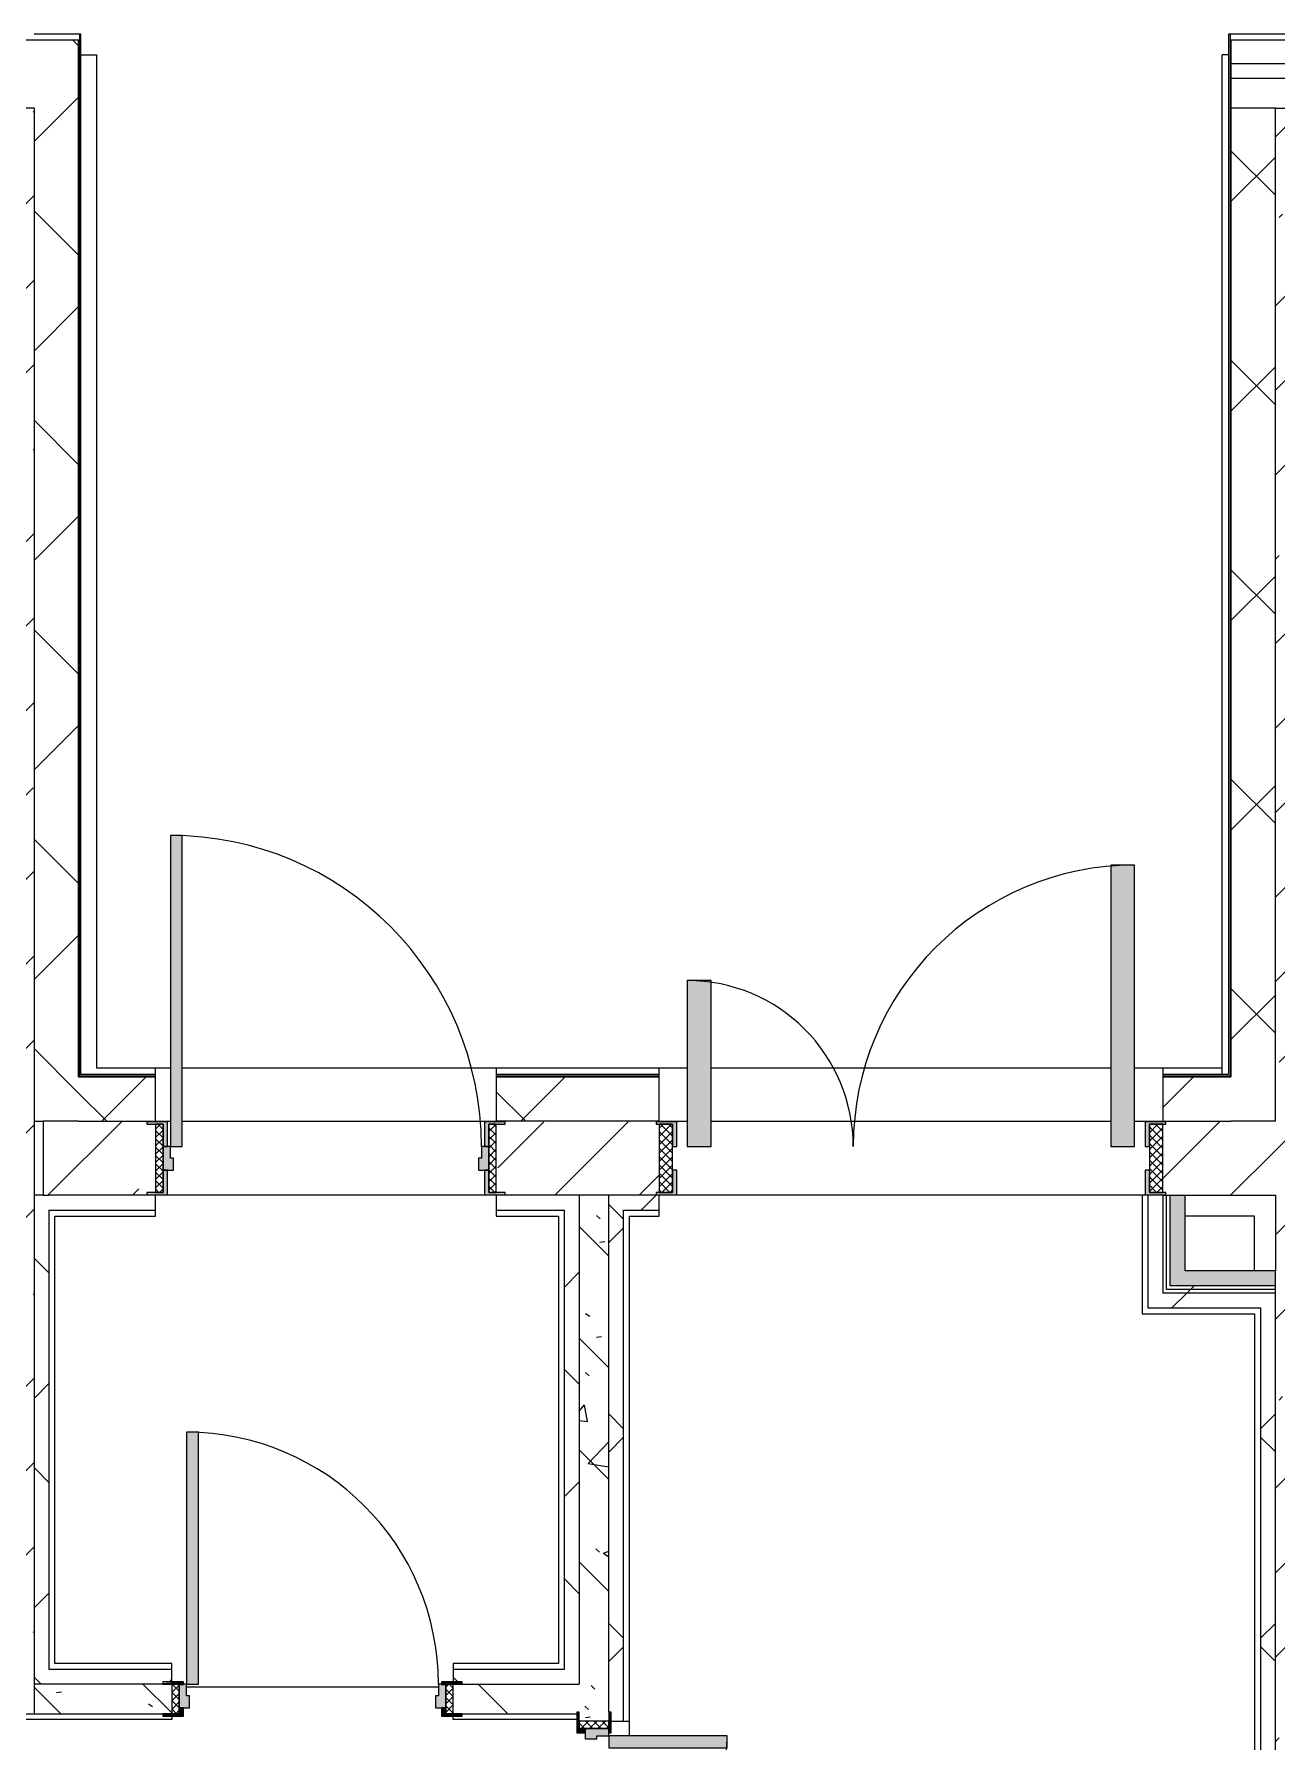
# Model space of a CAD drawing. Header units: millimetres. Extents: x -4060 to 187734, y -8553 to 29000.
# Drawn here: x 145694 to 149889, y 21585 to 27350 of the extents above; entities that cross this region are included whole.
import ezdxf

# ---------------------------------------------------------------- set-up
doc = ezdxf.new("R2010")
doc.units = ezdxf.units.MM
for name, color, linetype, lineweight, true_color in [('A-DOOR-2', 7, 'Continuous', 5, 0xaaaaaa), ('A-DOOR-3', 7, 'Continuous', 5, 0xe2e2e2), ('A-DOOR-FRAM-2', 7, 'Continuous', 5, 0xe2e2e2), ('A-DOOR-FRAM-3', 7, 'Continuous', 5, 0xaaaaaa), ('A-FLOR-1', 7, 'Continuous', 5, 0xaaaaaa), ('I-WALL-21', 7, 'Continuous', 9, 0xe7e7e7), ('I-WALL-24', 7, 'Continuous', 5, 0x787878)]:
    doc.layers.add(name, color=color, linetype=linetype, lineweight=lineweight, true_color=true_color)
for name, color, linetype, lineweight in [('A-WALL', 7, 'Continuous', 9), ('A-WALL-9', 7, 'Continuous', 5), ('I-WALL-22', 7, 'Continuous', 5)]:
    doc.layers.add(name, color=color, linetype=linetype, lineweight=lineweight)
pattern_1 = [(45, (60723.74, 0), (-353.5534, 353.5534), []), (135, (60723.74, 0), (-353.5534, -353.5534), [])]
pattern_2 = [(45, (60723.74, 0), (-285.1231, 285.1231), []), (45, (61008.87, 0), (-285.1231, 285.1231), [504.031, -100.806, 16.764, -84.042])]
pattern_3 = [(135, (60723.74, 0), (-377.1708, -377.1708), [533.4, -88.9, 17.78, -88.9]), (135, (60723.74, 376.94), (-377.1708, -377.1708), []), (50, (60723.74, 0), (637.6445, -55.7866), [66.675, -733.425]), (355, (60723.74, 0), (-123.3494, 668.699), [53.34, -586.74]), (100.451, (60776.9, -4.65), (514.299, 612.908), [56.665, -623.315]), (46.184, (60723.74, 177.8), (948.7764, -147.15), [100.012, -1100.137]), (96.636, (60802.8, 165.5), (830.909, 865.997), [84.998, -934.973]), (351.184, (60723.7, 177.8), (830.918, 865.988), [80.01, -880.11]), (21, (60812.64, 133.35), (530.6506, -357.9283), [66.675, -733.425]), (326, (60812.64, 133.35), (216.308, 644.6585), [53.34, -586.74]), (71.451, (60856.86, 103.5), (746.9596, 286.7243), [56.665, -623.315]), (37.5, (60723.74, 0), (10.81053, 295.9426), [16.764, -562.864, 16.764, -578.866, -588.962]), (37.5, (60723.74, 0), (10.81053, 295.9426), [-1175.258, 16.764, -572.198]), (7.5, (60723.74, 0), (233.8692, 350.6318), [16.764, -322.834, 16.764, -549.529, -224.472]), (7.5, (60723.74, 0), (233.8692, 350.6318), [-905.891, 16.764, -207.708]), (327.5, (60525.5, 0), (474.5678, -20.0513), [16.764, -205.486, 16.764, -676.656, -920.115]), (327.5, (60525.5, 0), (474.5678, -20.0513), [-915.67, 16.764, -903.351]), (317.5, (60436.6, 0), (518.4522, 88.9934), [16.764, -272.161, 16.764, -443.738, -653.415]), (317.5, (60436.6, 0), (518.4522, 88.9934), [-749.427, 16.764, -636.651])]
pattern_4 = [(45, (60723.74, 0), (-530.33, 530.33), []), (135, (60723.74, 0), (-530.33, -530.33), [])]

# ---------------------------------------------------------------- blocks, each defined once
blk = doc.blocks.new('110_Дверь_СКБ_2Ст_Внутренняя - ДН-7д_л__ ДОО_Дв_1450x2100h_Загрузочная_ Помещение холодильных камер-21737406-1_5_1_птичка')
at = {"layer": 'A-DOOR-2'}
h = blk.add_hatch(dxfattribs=at)
h.set_pattern_fill('FP_148', color=256, style=0, pattern_type=2)
h.set_pattern_definition([(135, (1471.41, 189.685), (-14.14214, -14.14214), []), (225, (1471.41, 189.685), (14.14214, -14.14214), [])])
h.paths.add_polyline_path([(862.5, -115), (862.5, 115), (817.5, 115), (817.5, -115)])
at = {"layer": 'A-DOOR-3'}
for points in [[(687.5, 40), (767.5, 40), (767.5, 990), (687.5, 990), (687.5, 86.9)], [(-670.6, 40), (-662.5, 40), (-662.5, 600), (-742.5, 600), (-742.5, 40)]]:
    blk.add_hatch(color=256, dxfattribs=at).paths.add_polyline_path(points)
h = blk.add_hatch(color=256, dxfattribs=at)
h.paths.add_polyline_path([(817.5, 40), (817.5, 115), (872.5, 115), (872.5, 123), (802.5, 123), (802.5, 40), (812.5, 40)])
h.paths.add_polyline_path([(-777.5, 40), (-777.5, 123), (-847.5, 123), (-844.3, 115), (-792.5, 115), (-792.5, 40)])
h = blk.add_hatch(color=256, dxfattribs=at)
h.paths.add_polyline_path([(872.5, -123), (872.5, -115), (817.5, -115), (812.5, -40), (802.5, -40), (802.5, -123), (862.5, -123)])
h.paths.add_polyline_path([(-833.5, -123), (-777.5, -123), (-777.5, -40), (-792.5, -40), (-792.5, -115), (-847.5, -115), (-842.5, -123), (-837.5, -123)])
at = {"layer": 'A-DOOR-FRAM-3'}
h = blk.add_hatch(dxfattribs=at)
h.set_pattern_fill('FP_149', color=256, style=0, pattern_type=2)
h.set_pattern_definition([(45, (-651.384, 189.685), (-14.1421, 14.1421), []), (135, (-651.384, 189.685), (-14.1421, -14.1421), [])])
h.paths.add_polyline_path([(-792.5, -115), (-792.5, 115), (-837.5, 115), (-837.5, -115)])
at = {"layer": 'A-DOOR-2'}
for p, q in [((767.5, 990), (687.5, 990)), ((687.5, 990), (687.5, 40)), ((767.5, 40), (767.5, 990)), ((-742.5, 600), (-742.5, 40)), ((-662.5, 600), (-742.5, 600)), ((-662.5, 40), (-662.5, 600)), ((-777.5, 123), (-847.5, 123)), ((-847.5, 123), (-847.5, 115)), ((-777.5, 40), (-777.5, 123)), ((872.5, 123), (802.5, 123)), ((802.5, 123), (802.5, 40)), ((872.5, 115), (872.5, 123)), ((-847.5, 115), (-792.5, 115)), ((-792.5, 115), (-792.5, 40)), ((817.5, 40), (817.5, 115)), ((817.5, 115), (872.5, 115)), ((-792.5, 40), (-777.5, 40)), ((-742.5, 40), (-662.5, 40)), ((687.5, 40), (767.5, 40)), ((802.5, 40), (817.5, 40)), ((-777.5, -40), (-792.5, -40)), ((-792.5, -40), (-792.5, -115)), ((-777.5, -123), (-777.5, -40)), ((817.5, -40), (802.5, -40)), ((802.5, -40), (802.5, -123)), ((817.5, -115), (817.5, -40)), ((-847.5, -115), (-847.5, -123)), ((-792.5, -115), (-847.5, -115)), ((872.5, -115), (817.5, -115)), ((872.5, -123), (872.5, -115)), ((-847.5, -123), (-777.5, -123)), ((802.5, -123), (872.5, -123))]:
    blk.add_line(p, q, dxfattribs=at)
for centre, radius, start, end in [((767.5, 40), 950, 90, 180), ((-742.5, 40), 560, 0, 90)]:
    blk.add_arc(centre, radius, start, end, dxfattribs=at)
at = {"layer": 'A-DOOR-FRAM-3'}
for p, q in [((-792.5, 115), (-837.5, 115)), ((-837.5, 115), (-837.5, -115)), ((-792.5, -115), (-792.5, 115)), ((862.5, 115), (817.5, 115)), ((817.5, 115), (817.5, -115)), ((862.5, -115), (862.5, 115)), ((-837.5, -115), (-792.5, -115)), ((817.5, -115), (862.5, -115))]:
    blk.add_line(p, q, dxfattribs=at)
blk = doc.blocks.new('110_Дверь_СКБ_1Ст_Внутренняя1 - ДН-6д_ ДОО_Дв_1150x2100-24253098-1_5_1_птичка')
at = {"layer": 'A-DOOR-2'}
h = blk.add_hatch(dxfattribs=at)
h.set_pattern_fill('FP_152', color=256, style=0, pattern_type=2)
h.set_pattern_definition([(135, (1726.41, 189.685), (-14.14214, -14.14214), []), (225, (1726.41, 189.685), (14.14214, -14.14214), [])])
h.paths.add_polyline_path([(562.5, -115), (587.5, -115), (587.5, 115), (562.5, 115), (562.5, 86.9)])
at = {"layer": 'A-DOOR-3'}
h = blk.add_hatch(color=256, dxfattribs=at)
h.paths.add_polyline_path([(-537.5, 40), (-522.5, 40), (-522.5, 123), (-592.5, 123), (-592.5, 115), (-537.5, 115), (-537.5, 86.9)])
h.paths.add_polyline_path([(562.5, 40), (562.5, 115), (617.5, 115), (617.5, 123), (547.5, 123), (547.5, 40)])
h = blk.add_hatch(color=256, dxfattribs=at)
h.paths.add_polyline_path([(-502.5, -40), (-502.5, 0), (-512.5, 0), (-512.5, 40), (-537.5, 40), (-537.5, -40), (-512.5, -40)])
h.paths.add_polyline_path([(562.5, -40), (562.5, 40), (537.5, 40), (537.5, 0), (527.5, 0), (527.5, -40), (537.5, -40)])
h = blk.add_hatch(color=256, dxfattribs=at)
h.paths.add_polyline_path([(587.7, -123), (617.5, -123), (617.5, -115), (562.5, -115), (562.5, -40), (547.5, -40), (547.5, -123), (587.5, -123)])
h.paths.add_polyline_path([(-522.5, -123), (-522.5, -40), (-537.5, -40), (-537.5, -115), (-592.5, -115), (-592.5, -123), (-537.5, -123)])
at = {"layer": 'A-DOOR-FRAM-2'}
blk.add_hatch(color=256, dxfattribs=at).paths.add_polyline_path([(-512.5, 40), (-472.5, 40), (-472.5, 1090), (-512.5, 1090), (-512.5, 86.9)])
at = {"layer": 'A-DOOR-FRAM-3'}
h = blk.add_hatch(dxfattribs=at)
h.set_pattern_fill('FP_153', color=256, style=0, pattern_type=2)
h.set_pattern_definition([(45, (-396.384, 189.685), (-14.1421, 14.1421), []), (135, (-396.384, 189.685), (-14.1421, -14.1421), [])])
h.paths.add_polyline_path([(-537.5, -115), (-537.5, 115), (-562.5, 115), (-562.5, -115), (-554.5, -115)])
at = {"layer": 'A-DOOR-2'}
for p, q in [((-512.5, 1090), (-512.5, 40)), ((-472.5, 1090), (-512.5, 1090)), ((-472.5, 40), (-472.5, 1090)), ((-522.5, 123), (-592.5, 123)), ((-592.5, 123), (-592.5, 115)), ((-522.5, 40), (-522.5, 123)), ((617.5, 123), (547.5, 123)), ((547.5, 123), (547.5, 40)), ((617.5, 115), (617.5, 123)), ((-592.5, 115), (-537.5, 115)), ((-537.5, 115), (-537.5, 40)), ((562.5, 40), (562.5, 115)), ((562.5, 115), (617.5, 115)), ((-537.5, 40), (-522.5, 40)), ((-512.5, 40), (-472.5, 40)), ((547.5, 40), (562.5, 40)), ((-522.5, -40), (-537.5, -40)), ((-537.5, -40), (-537.5, -115)), ((-522.5, -123), (-522.5, -40)), ((562.5, -40), (547.5, -40)), ((547.5, -40), (547.5, -123)), ((562.5, -115), (562.5, -40)), ((-592.5, -115), (-592.5, -123)), ((-537.5, -115), (-592.5, -115)), ((617.5, -115), (562.5, -115)), ((617.5, -123), (617.5, -115)), ((-592.5, -123), (-522.5, -123)), ((547.5, -123), (617.5, -123))]:
    blk.add_line(p, q, dxfattribs=at)
blk.add_arc((-512.5, 40), 1050, 360, 90, dxfattribs=at)
at = {"layer": 'A-DOOR-FRAM-3'}
for p, q in [((-537.5, 115), (-562.5, 115)), ((-562.5, 115), (-562.5, -115)), ((-537.5, -115), (-537.5, 115)), ((587.5, 115), (562.5, 115)), ((562.5, 115), (562.5, -115)), ((587.5, -115), (587.5, 115)), ((-512.5, 40), (-537.5, 40)), ((-537.5, 40), (-537.5, -40)), ((-512.5, 0), (-512.5, 40)), ((-502.5, 0), (-512.5, 0)), ((-502.5, -40), (-502.5, 0)), ((537.5, 0), (527.5, 0)), ((527.5, 0), (527.5, -40)), ((537.5, 40), (537.5, 0)), ((562.5, 40), (537.5, 40)), ((562.5, -40), (562.5, 40)), ((-537.5, -40), (-502.5, -40)), ((527.5, -40), (562.5, -40)), ((-562.5, -115), (-537.5, -115)), ((562.5, -115), (587.5, -115))]:
    blk.add_line(p, q, dxfattribs=at)
blk = doc.blocks.new('110_Дверь_СКБ_1Ст_Внутренняя1 - Д-8_п_ 950x2100h_охрана 2-32213875-1_5_1_птичка')
at = {"layer": 'A-DOOR-2'}
h = blk.add_hatch(dxfattribs=at)
h.set_pattern_fill('FP_154', color=256, style=0, pattern_type=2)
h.set_pattern_definition([(135, (1826.41, 114.685), (-14.14214, -14.14214), []), (225, (1826.41, 114.685), (14.14214, -14.14214), [])])
h.paths.add_polyline_path([(465.3, -50), (487.5, -50), (487.5, 50), (462.5, 50), (462.5, -50)])
at = {"layer": 'A-DOOR-3'}
h = blk.add_hatch(color=256, dxfattribs=at)
h.paths.add_polyline_path([(-402.5, -30), (-402.5, 10), (-412.5, 10), (-412.5, 50), (-437.5, 50), (-437.5, -30), (-412.5, -30)])
h.paths.add_polyline_path([(427.5, -30), (462.5, -30), (462.5, 50), (437.5, 50), (437.5, 10), (427.5, 10), (427.5, -6)])
at = {"layer": 'A-DOOR-FRAM-2'}
for points in [[(-372.5, 50), (-372.5, 900), (-412.5, 900), (-412.5, 50)], [(-460, 50), (-422.5, 50), (-422.5, 58), (-492.5, 53.6), (-492.5, 50), (-462.5, 50)], [(487.5, 50), (517.5, 50), (517.5, 58), (447.5, 58), (447.5, 50), (474.8, 50)], [(-492.5, -58), (-422.5, -58), (-422.5, -50), (-492.5, -50)], [(-422.5, -50), (-422.5, -30), (-437.5, -30), (-437.5, -50)], [(462.5, -50), (462.5, -30), (447.5, -30), (447.5, -50)], [(517.5, -58), (517.5, -50), (447.5, -50), (447.5, -58), (494.1, -58)]]:
    blk.add_hatch(color=256, dxfattribs=at).paths.add_polyline_path(points)
at = {"layer": 'A-DOOR-FRAM-3'}
h = blk.add_hatch(dxfattribs=at)
h.set_pattern_fill('FP_155', color=256, style=0, pattern_type=2)
h.set_pattern_definition([(45, (-296.384, 114.685), (-14.1421, 14.1421), []), (135, (-296.384, 114.685), (-14.1421, -14.1421), [])])
h.paths.add_polyline_path([(-437.5, -50), (-437.5, 50), (-462.5, 50), (-462.5, -50), (-456.3, -50)])
at = {"layer": 'A-DOOR-2'}
for p, q in [((-412.5, 900), (-412.5, 50)), ((-372.5, 900), (-412.5, 900)), ((-372.5, 50), (-372.5, 900)), ((-412.5, 50), (-372.5, 50))]:
    blk.add_line(p, q, dxfattribs=at)
blk.add_arc((-412.5, 50), 850, 360, 90, dxfattribs=at)
at = {"layer": 'A-DOOR-FRAM-3'}
for p, q in [((-422.5, 58), (-492.5, 58)), ((-492.5, 58), (-492.5, 50)), ((-422.5, 50), (-422.5, 58)), ((517.5, 58), (447.5, 58)), ((447.5, 58), (447.5, 50)), ((517.5, 50), (517.5, 58)), ((-492.5, 50), (-422.5, 50)), ((-437.5, 50), (-462.5, 50)), ((-462.5, 50), (-462.5, -50)), ((-412.5, 50), (-437.5, 50)), ((-437.5, 50), (-437.5, -30)), ((-437.5, -50), (-437.5, 50)), ((-422.5, 50), (-437.5, 50)), ((-437.5, 50), (-437.5, 49)), ((-437.5, 49), (-422.5, 49)), ((-422.5, 49), (-422.5, 50)), ((-412.5, 10), (-412.5, 50)), ((-402.5, 10), (-412.5, 10)), ((-402.5, -30), (-402.5, 10)), ((437.5, 10), (427.5, 10)), ((427.5, 10), (427.5, -30)), ((437.5, 50), (437.5, 10)), ((462.5, 50), (437.5, 50)), ((462.5, 50), (447.5, 50)), ((447.5, 50), (447.5, 49)), ((447.5, 50), (517.5, 50)), ((447.5, 49), (462.5, 49)), ((462.5, -30), (462.5, 50)), ((487.5, 50), (462.5, 50)), ((462.5, 50), (462.5, -50)), ((462.5, 49), (462.5, 50)), ((487.5, -50), (487.5, 50)), ((-422.5, -50), (-492.5, -50)), ((-492.5, -50), (-492.5, -58)), ((-462.5, -50), (-437.5, -50)), ((-437.5, -30), (-402.5, -30)), ((-422.5, -30), (-437.5, -30)), ((-437.5, -30), (-437.5, -50)), ((-437.5, -50), (-422.5, -50)), ((-422.5, -50), (-422.5, -30)), ((-422.5, -58), (-422.5, -50)), ((427.5, -30), (462.5, -30)), ((462.5, -30), (447.5, -30)), ((447.5, -30), (447.5, -50)), ((447.5, -50), (462.5, -50)), ((517.5, -50), (447.5, -50)), ((447.5, -50), (447.5, -58)), ((462.5, -50), (462.5, -30)), ((462.5, -50), (487.5, -50)), ((517.5, -58), (517.5, -50)), ((-492.5, -58), (-422.5, -58)), ((447.5, -58), (517.5, -58))]:
    blk.add_line(p, q, dxfattribs=at)
blk = doc.blocks.new('110_Дверь_СКБ_2Ст - Д-10а_ СОШ_Дв_1450x2100h_Горячий цех-25784455-1_5_1_птичка')
at = {"layer": 'A-DOOR-2'}
h = blk.add_hatch(dxfattribs=at)
h.set_pattern_fill('FP_159', color=256, style=0, pattern_type=2)
h.set_pattern_definition([(135, (1601.41, 114.685), (-14.14214, -14.14214), []), (225, (1601.41, 114.685), (14.14214, -14.14214), [])])
h.paths.add_polyline_path([(712.5, 50), (687.5, 50), (687.5, -50), (712.5, -50)])
at = {"layer": 'A-DOOR-3'}
for points in [[(662.5, 120), (662.5, 950), (622.5, 950), (622.5, 50), (662.5, 50), (662.5, 100)], [(-597.5, 386.9), (-597.5, 450), (-637.5, 450), (-637.5, 50), (-597.5, 50), (-597.5, 175)]]:
    blk.add_hatch(color=256, dxfattribs=at).paths.add_polyline_path(points)
h = blk.add_hatch(color=256, dxfattribs=at)
h.paths.add_polyline_path([(687.5, -30), (687.5, 50), (662.5, 50), (662.5, 10), (652.5, 10), (652.5, -30), (662.5, -30)])
h.paths.add_polyline_path([(-627.5, -6), (-627.5, 10), (-637.5, 10), (-637.5, 50), (-662.5, 50), (-662.5, -30), (-627.5, -28.9)])
at = {"layer": 'A-DOOR-FRAM-2'}
for points in [[(-647.5, 58), (-717.5, 58), (-712.5, 50), (-647.5, 50)], [(742.5, 58), (672.5, 58), (672.5, 50), (742.5, 50)], [(-647.5, -50), (-717.5, -53.5), (-712.5, -58), (-647.5, -58)], [(-647.5, -30), (-662.5, -30), (-662.5, -50), (-647.5, -50)], [(687.5, -30), (672.5, -30), (672.5, -50), (687.5, -50)], [(742.5, -50), (672.5, -50), (672.5, -58), (742.5, -58)]]:
    blk.add_hatch(color=256, dxfattribs=at).paths.add_polyline_path(points)
at = {"layer": 'A-DOOR-FRAM-3'}
h = blk.add_hatch(dxfattribs=at)
h.set_pattern_fill('FP_160', color=256, style=0, pattern_type=2)
h.set_pattern_definition([(45, (-521.384, 114.685), (-14.1421, 14.1421), []), (135, (-521.384, 114.685), (-14.1421, -14.1421), [])])
h.paths.add_polyline_path([(-662.5, -24.2), (-662.5, 50), (-687.5, 50), (-687.5, -50), (-662.5, -50)])
at = {"layer": 'A-DOOR-2'}
for p, q in [((662.5, 950), (622.5, 950)), ((622.5, 950), (622.5, 50)), ((662.5, 50), (662.5, 950)), ((-637.5, 450), (-637.5, 50)), ((-597.5, 450), (-637.5, 450)), ((-597.5, 50), (-597.5, 450)), ((-637.5, 50), (-597.5, 50)), ((622.5, 50), (662.5, 50))]:
    blk.add_line(p, q, dxfattribs=at)
for centre, radius, start, end in [((662.5, 50), 900, 90, 180), ((-637.5, 50), 400, 0, 90)]:
    blk.add_arc(centre, radius, start, end, dxfattribs=at)
at = {"layer": 'A-DOOR-FRAM-3'}
for p, q in [((-647.5, 58), (-717.5, 58)), ((-717.5, 58), (-717.5, 50)), ((-647.5, 50), (-647.5, 58)), ((742.5, 58), (672.5, 58)), ((672.5, 58), (672.5, 50)), ((742.5, 50), (742.5, 58)), ((-717.5, 50), (-647.5, 50)), ((-662.5, 50), (-687.5, 50)), ((-687.5, 50), (-687.5, -50)), ((-637.5, 50), (-662.5, 50)), ((-662.5, 50), (-662.5, -30)), ((-662.5, -50), (-662.5, 50)), ((-637.5, 10), (-637.5, 50)), ((-627.5, 10), (-637.5, 10)), ((-627.5, -30), (-627.5, 10)), ((662.5, 10), (652.5, 10)), ((652.5, 10), (652.5, -30)), ((662.5, 50), (662.5, 10)), ((687.5, 50), (662.5, 50)), ((672.5, 50), (742.5, 50)), ((687.5, -30), (687.5, 50)), ((712.5, 50), (687.5, 50)), ((687.5, 50), (687.5, -50)), ((712.5, -50), (712.5, 50)), ((-647.5, -50), (-717.5, -50)), ((-717.5, -50), (-717.5, -58)), ((-687.5, -50), (-662.5, -50)), ((-662.5, -30), (-627.5, -30)), ((-647.5, -30), (-662.5, -30)), ((-662.5, -30), (-662.5, -50)), ((-662.5, -50), (-647.5, -50)), ((-647.5, -50), (-647.5, -30)), ((-647.5, -58), (-647.5, -50)), ((652.5, -30), (687.5, -30)), ((687.5, -30), (672.5, -30)), ((672.5, -30), (672.5, -50)), ((672.5, -50), (687.5, -50)), ((742.5, -50), (672.5, -50)), ((672.5, -50), (672.5, -58)), ((687.5, -50), (687.5, -30)), ((687.5, -50), (712.5, -50)), ((742.5, -58), (742.5, -50)), ((-717.5, -58), (-647.5, -58)), ((672.5, -58), (742.5, -58))]:
    blk.add_line(p, q, dxfattribs=at)

msp = doc.modelspace()

# ---------------------------------------------------------------- hatches: boundary and pattern name
at = {"layer": 'A-WALL-9'}
h = msp.add_hatch(dxfattribs=at)
h.set_pattern_fill('FP_140', color=256, style=0, pattern_type=2)
h.set_pattern_definition(pattern_1)
h.paths.add_polyline_path([(145723.7, 23680), (145843.7, 23680), (145843.7, 27330), (145693.7, 27330), (145693.7, 23680)])
h = msp.add_hatch(dxfattribs=at)
h.set_pattern_fill('FP_140', color=256, style=0, pattern_type=2)
h.set_pattern_definition(pattern_1)
h.paths.add_polyline_path([(151617.1, 27200), (153933.7, 27200), (153933.7, 27250), (149733.7, 27250), (149733.7, 27200), (150759.1, 27200)])
h = msp.add_hatch(dxfattribs=at)
h.set_pattern_fill('FP_140', color=256, style=0, pattern_type=2)
h.set_pattern_definition(pattern_1)
h.paths.add_polyline_path([(150759.1, 27100), (153883.7, 27100), (153883.7, 27200), (149733.7, 27200), (149733.7, 27100), (150153.5, 27100)])
h = msp.add_hatch(dxfattribs=at)
h.set_pattern_fill('FP_140', color=256, style=0, pattern_type=2)
h.set_pattern_definition(pattern_1)
h.paths.add_polyline_path([(149856.1, 23680), (149883.7, 23680), (149883.7, 27100), (149733.7, 27100), (149733.7, 23680), (149829.6, 23680)])
h = msp.add_hatch(dxfattribs=at)
h.set_pattern_fill('FP_140', color=256, style=0, pattern_type=2)
h.set_pattern_definition(pattern_1)
h.paths.add_polyline_path([(149703.7, 23680), (149733.7, 23680), (149730.7, 23830), (149503.7, 23830), (149503.7, 23680), (149578.7, 23680)])
h.paths.add_polyline_path([(146103.7, 23680), (146103.7, 23830), (145843.7, 23830), (145843.7, 23680), (145903.7, 23680)])
h.paths.add_polyline_path([(147253.7, 23680), (147803.7, 23680), (147803.7, 23830), (147253.7, 23830), (147253.7, 23790)])
at = {"layer": 'I-WALL-21'}
for points in [[(149528.7, 23125), (149578.7, 23125), (149578.7, 23430), (149528.7, 23430), (149528.7, 23210.7)], [(149880.3, 23125), (149883.7, 23125), (149880.2, 23175), (149578.7, 23175), (149578.7, 23125), (149833.7, 23125)]]:
    msp.add_hatch(color=256, dxfattribs=at).paths.add_polyline_path(points)
at = {"layer": 'I-WALL-22'}
h = msp.add_hatch(dxfattribs=at)
h.set_pattern_fill('FP_121', color=256, style=0, pattern_type=2)
h.set_pattern_definition(pattern_2)
h.paths.add_polyline_path([(145593.7, 21680), (145693.7, 21680), (145693.7, 27100), (145473.7, 27100), (145473.7, 21680)])
h = msp.add_hatch(dxfattribs=at)
h.set_pattern_fill('FP_121', color=256, style=0, pattern_type=2)
h.set_pattern_definition(pattern_2)
h.paths.add_polyline_path([(149883.7, 17270), (150133.7, 17270), (150133.7, 27100), (149883.7, 27100), (149883.7, 17850)])
h = msp.add_hatch(dxfattribs=at)
h.set_pattern_fill('FP_121', color=256, style=0, pattern_type=2)
h.set_pattern_definition(pattern_2)
h.paths.add_polyline_path([(145723.7, 23430), (146073.7, 23432), (146073.7, 23440), (146103.7, 23440), (146103.7, 23670), (146073.7, 23670), (146073.7, 23678), (145723.7, 23680), (145723.7, 23641.9)])
h.paths.add_polyline_path([(147803.7, 23430), (147798.7, 23432), (147793.7, 23434), (147793.7, 23440), (147803.7, 23440), (147799.7, 23670), (147793.7, 23670.7), (147793.7, 23678), (147283.7, 23678), (147283.7, 23670), (147253.7, 23670), (147254.7, 23440), (147283.7, 23440), (147283.7, 23432), (147793.7, 23430)])
h.paths.add_polyline_path([(149883.7, 23430), (149883.7, 23680), (149513.7, 23678), (149513.7, 23670), (149503.7, 23670), (149503.7, 23440), (149513.7, 23440), (149513.7, 23432), (149829.6, 23430)])
h = msp.add_hatch(dxfattribs=at)
h.set_pattern_fill('FP_140', color=256, style=0, pattern_type=2)
h.set_pattern_definition(pattern_1)
h.paths.add_polyline_path([(145743.7, 21830), (145743.7, 23430), (145693.7, 23430), (145693.7, 21830), (145743.5, 21830)])
h = msp.add_hatch(dxfattribs=at)
h.set_pattern_fill('FP_140', color=256, style=0, pattern_type=2)
h.set_pattern_definition(pattern_1)
h.paths.add_polyline_path([(147483.7, 21780), (147533.7, 21780), (147533.7, 23430), (147483.7, 23430), (147483.7, 21785.6)])
h = msp.add_hatch(dxfattribs=at)
h.set_pattern_fill('FP_140', color=256, style=0, pattern_type=2)
h.set_pattern_definition(pattern_1)
h.paths.add_polyline_path([(147633.7, 19300), (147683.7, 19300), (147683.7, 20255), (147641.7, 20255), (147641.7, 20225), (147633.7, 20225), (147633.7, 19350)])
h.paths.add_polyline_path([(147641.7, 21655), (147683.7, 21660), (147683.7, 23430), (147633.7, 23430), (147633.9, 21685), (147641.7, 21680), (147641.7, 21660)])
h = msp.add_hatch(dxfattribs=at)
h.set_pattern_fill('FP_140', color=256, style=0, pattern_type=2)
h.set_pattern_definition(pattern_1)
h.paths.add_polyline_path([(147683.7, 23380), (147803.7, 23380), (147803.7, 23430), (147683.7, 23430)])
h = msp.add_hatch(dxfattribs=at)
h.set_pattern_fill('FP_218', color=256, style=0, pattern_type=2)
h.set_pattern_definition(pattern_4)
h.paths.add_polyline_path([(149597.2, 23112.5), (149883.7, 23112.5), (149883.7, 23125), (149528.7, 23125), (149528.7, 23112.5), (149590.3, 23112.5)])
h = msp.add_hatch(dxfattribs=at)
h.set_pattern_fill('FP_140', color=256, style=0, pattern_type=2)
h.set_pattern_definition(pattern_1)
h.paths.add_polyline_path([(149503.7, 23050), (149833.7, 23050), (149829.6, 23100), (149503.7, 23100), (149503.7, 23067)])
h = msp.add_hatch(dxfattribs=at)
h.set_pattern_fill('FP_218', color=256, style=0, pattern_type=2)
h.set_pattern_definition(pattern_4)
h.paths.add_polyline_path([(149578.7, 23100), (149883.7, 23104.6), (149883.7, 23112.5), (149516.2, 23112.5), (149516.2, 23100), (149523.9, 23100)])
h = msp.add_hatch(dxfattribs=at)
h.set_pattern_fill('FP_140', color=256, style=0, pattern_type=2)
h.set_pattern_definition(pattern_1)
h.paths.add_polyline_path([(149833.7, 19350), (149883.7, 19351.2), (149883.7, 23100), (149833.7, 23100), (149833.7, 19370)])
h = msp.add_hatch(dxfattribs=at)
h.set_pattern_fill('FP_140', color=256, style=0, pattern_type=2)
h.set_pattern_definition(pattern_1)
h.paths.add_polyline_path([(147463.7, 21780), (147483.7, 21780), (147483.7, 21830), (147108.4, 21830), (147108.4, 21788), (147138.4, 21788), (147138.4, 21780), (147430.3, 21780)])
h.paths.add_polyline_path([(145784.1, 21780), (146128.4, 21783.6), (146128.4, 21788), (146158.4, 21788), (146158.4, 21830), (145693.7, 21830), (145693.7, 21780), (145763.7, 21780)])
at = {"layer": 'I-WALL-24'}
h = msp.add_hatch(dxfattribs=at)
h.set_pattern_fill('FP_147', color=256, style=0, pattern_type=2)
h.set_pattern_definition(pattern_3)
h.paths.add_polyline_path([(147633.7, 21780), (147633.7, 23430), (147533.7, 23430), (147533.7, 21780), (147579.9, 21780)])
h = msp.add_hatch(dxfattribs=at)
h.set_pattern_fill('FP_147', color=256, style=0, pattern_type=2)
h.set_pattern_definition(pattern_3)
h.paths.add_polyline_path([(147119.3, 21680), (147633.7, 21685), (147633.7, 21780), (147108.4, 21780), (147108.4, 21680)])
h.paths.add_polyline_path([(145733.7, 21680), (146158.4, 21680), (146158.4, 21780), (145693.7, 21780), (145693.7, 21680)])
h = msp.add_hatch(dxfattribs=at)
h.set_pattern_fill('FP_147', color=256, style=0, pattern_type=2)
h.set_pattern_definition(pattern_3)
h.paths.add_polyline_path([(147633.7, 20030), (147633.7, 20255), (147533.7, 20255), (147533.7, 20030)])
h.paths.add_polyline_path([(147633.7, 21655), (147633.7, 21680), (147533.7, 21680), (147533.7, 21655), (147563, 21655)])

# ---------------------------------------------------------------- linework, layer by layer
at = {"layer": 'A-FLOR-1'}
for p, q in [((149813.7, 23360), (149578.7, 23360)), ((149813.7, 23175), (149813.7, 23360)), ((147058.4, 21770), (146208.4, 21770)), ((146158.4, 21660), (145459.7, 21660)), ((146158.4, 21672), (146158.4, 21660)), ((147108.4, 21660), (147108.4, 21672)), ((147525.7, 21660), (147108.4, 21660)), ((147703.7, 21605), (147703.7, 21655))]:
    msp.add_line(p, q, dxfattribs=at)
at = {"layer": 'A-WALL'}
for p, q in [((145846.7, 27330), (141073.7, 27330)), ((145843.7, 23830), (145843.7, 27330)), ((145846.7, 27350), (145846.7, 23833)), ((149730.7, 27350), (149730.7, 23833)), ((154013.7, 27330), (149730.7, 27330)), ((149733.7, 27330), (149733.7, 23830)), ((153933.7, 27250), (149733.7, 27250)), ((153883.7, 27200), (149733.7, 27200)), ((149883.7, 27100), (149733.7, 27100)), ((145843.7, 23830), (146103.7, 23830)), ((145846.7, 23833), (146103.7, 23833)), ((147253.7, 23833), (147803.7, 23833)), ((147253.7, 23830), (147803.7, 23830)), ((149503.7, 23833), (149730.7, 23833)), ((149503.7, 23830), (149733.7, 23830)), ((145843.7, 23680), (146103.7, 23680)), ((147803.7, 23680), (147253.7, 23680)), ((149503.7, 23680), (149733.7, 23680)), ((146103.7, 23430), (145743.7, 23430)), ((147483.7, 23430), (147253.7, 23430)), ((147633.7, 23430), (147533.7, 23430)), ((147803.7, 23430), (147683.7, 23430)), ((149453.7, 23430), (149453.7, 23050)), ((149503.7, 23430), (149578.7, 23430)), ((149516.2, 23112.5), (149516.2, 23430)), ((149528.7, 23125), (149528.7, 23430)), ((145743.7, 23380), (145743.7, 21830)), ((145743.7, 23380), (146103.7, 23380)), ((147253.7, 23380), (147483.7, 23380)), ((147483.7, 21830), (147483.7, 23380)), ((147683.7, 21655), (147683.7, 23380)), ((147683.7, 23380), (147803.7, 23380)), ((149883.7, 23125), (149528.7, 23125)), ((149883.7, 19370), (149883.7, 23175)), ((149883.7, 23112.5), (149516.2, 23112.5)), ((149883.7, 23100), (149516.2, 23100)), ((149453.7, 23050), (149833.7, 23050)), ((149833.7, 23050), (149833.7, 19350)), ((145743.7, 21830), (146158.4, 21830)), ((147108.4, 21830), (147483.7, 21830)), ((146128.4, 21780), (145693.7, 21780)), ((145693.7, 21780), (145693.7, 21680)), ((147138.4, 21780), (147483.7, 21780))]:
    msp.add_line(p, q, dxfattribs=at)
at = {"layer": 'A-WALL-9'}
for p, q in [((145851.7, 27350), (145693.7, 27350)), ((145851.7, 23838), (145851.7, 27350)), ((149725.7, 27350), (149725.7, 23838)), ((154033.7, 27350), (149725.7, 27350)), ((145851.7, 27280), (145903.7, 27280)), ((145903.7, 27280), (145903.7, 23860)), ((149703.7, 23838), (149703.7, 27280)), ((149725.7, 27280), (149703.7, 27280)), ((149883.7, 23680), (149883.7, 27100)), ((149883.7, 27100), (153783.7, 27100)), ((146103.7, 23838), (145851.7, 23838)), ((145903.7, 23860), (146153.7, 23860)), ((146103.7, 23680), (146103.7, 23860)), ((146193.7, 23860), (147898.7, 23860)), ((147253.7, 23860), (147253.7, 23680)), ((147803.7, 23838), (147253.7, 23838)), ((147803.7, 23680), (147803.7, 23860)), ((147978.7, 23860), (149328.7, 23860)), ((149408.7, 23860), (149703.7, 23860)), ((149503.7, 23860), (149503.7, 23680)), ((149725.7, 23838), (149503.7, 23838)), ((145693.7, 23680), (145723.7, 23680))]:
    msp.add_line(p, q, dxfattribs=at)
at = {"layer": 'I-WALL-22'}
for p, q in [((145693.7, 27100), (145473.7, 27100)), ((145693.7, 27100), (145693.7, 21780)), ((145843.7, 23680), (145723.7, 23680)), ((145723.7, 23680), (145723.7, 23430)), ((146103.7, 23680), (146153.7, 23680)), ((146193.7, 23680), (147253.7, 23680)), ((147803.7, 23680), (147898.7, 23680)), ((147978.7, 23680), (149328.7, 23680)), ((149408.7, 23680), (149503.7, 23680)), ((149883.7, 23680), (149733.7, 23680)), ((145723.7, 23430), (145693.7, 23430)), ((145723.7, 23430), (145743.7, 23430)), ((147253.7, 23430), (146103.7, 23430)), ((146103.7, 23360), (146103.7, 23430)), ((147253.7, 23430), (147253.7, 23360)), ((147533.7, 23430), (147483.7, 23430)), ((147533.7, 23430), (147533.7, 21780)), ((147633.7, 21685), (147633.7, 23430)), ((147683.7, 23430), (147633.7, 23430)), ((149503.7, 23430), (147803.7, 23430)), ((147803.7, 23360), (147803.7, 23430)), ((149433.7, 23430), (149433.7, 23030)), ((149503.7, 23430), (149503.7, 23100)), ((149578.7, 23430), (149883.7, 23430)), ((149578.7, 23175), (149578.7, 23430)), ((149883.7, 23430), (149883.7, 23175)), ((145763.7, 21850), (145763.7, 23360)), ((145763.7, 23360), (146103.7, 23360)), ((147253.7, 23360), (147463.7, 23360)), ((147463.7, 23360), (147463.7, 21850)), ((147703.7, 21655), (147703.7, 23360)), ((147703.7, 23360), (147803.7, 23360)), ((149883.7, 23175), (149578.7, 23175)), ((149578.7, 23100), (149503.7, 23100)), ((149433.7, 23030), (149813.7, 23030)), ((149813.7, 23030), (149813.7, 19370)), ((146158.4, 21850), (145763.7, 21850)), ((146158.4, 21788), (146158.4, 21850)), ((147463.7, 21850), (147108.4, 21850)), ((147108.4, 21850), (147108.4, 21788)), ((147483.7, 21780), (147533.7, 21780)), ((145473.7, 21680), (146128.4, 21680)), ((147138.4, 21680), (147525.7, 21680)), ((147641.7, 21655), (147703.7, 21655))]:
    msp.add_line(p, q, dxfattribs=at)

# ---------------------------------------------------------------- block references
at = {"layer": 'A-DOOR-2'}
for name, p in [('110_Дверь_СКБ_1Ст_Внутренняя1 - ДН-6д_ ДОО_Дв_1150x2100-24253098-1_5_1_птичка', (146666.2, 23555)), ('110_Дверь_СКБ_2Ст_Внутренняя - ДН-7д_л__ ДОО_Дв_1450x2100h_Загрузочная_ Помещение холодильных камер-21737406-1_5_1_птичка', (148641.2, 23555)), ('110_Дверь_СКБ_1Ст_Внутренняя1 - Д-8_п_ 950x2100h_охрана 2-32213875-1_5_1_птичка', (146620.9, 21730))]:
    msp.add_blockref(name, p, dxfattribs=at)
at = {"layer": 'A-DOOR-2', "rotation": 270}
msp.add_blockref('110_Дверь_СКБ_2Ст - Д-10а_ СОШ_Дв_1450x2100h_Горячий цех-25784455-1_5_1_птичка', (147583.7, 20967.5), dxfattribs=at)

doc.saveas('drawing.dxf')
